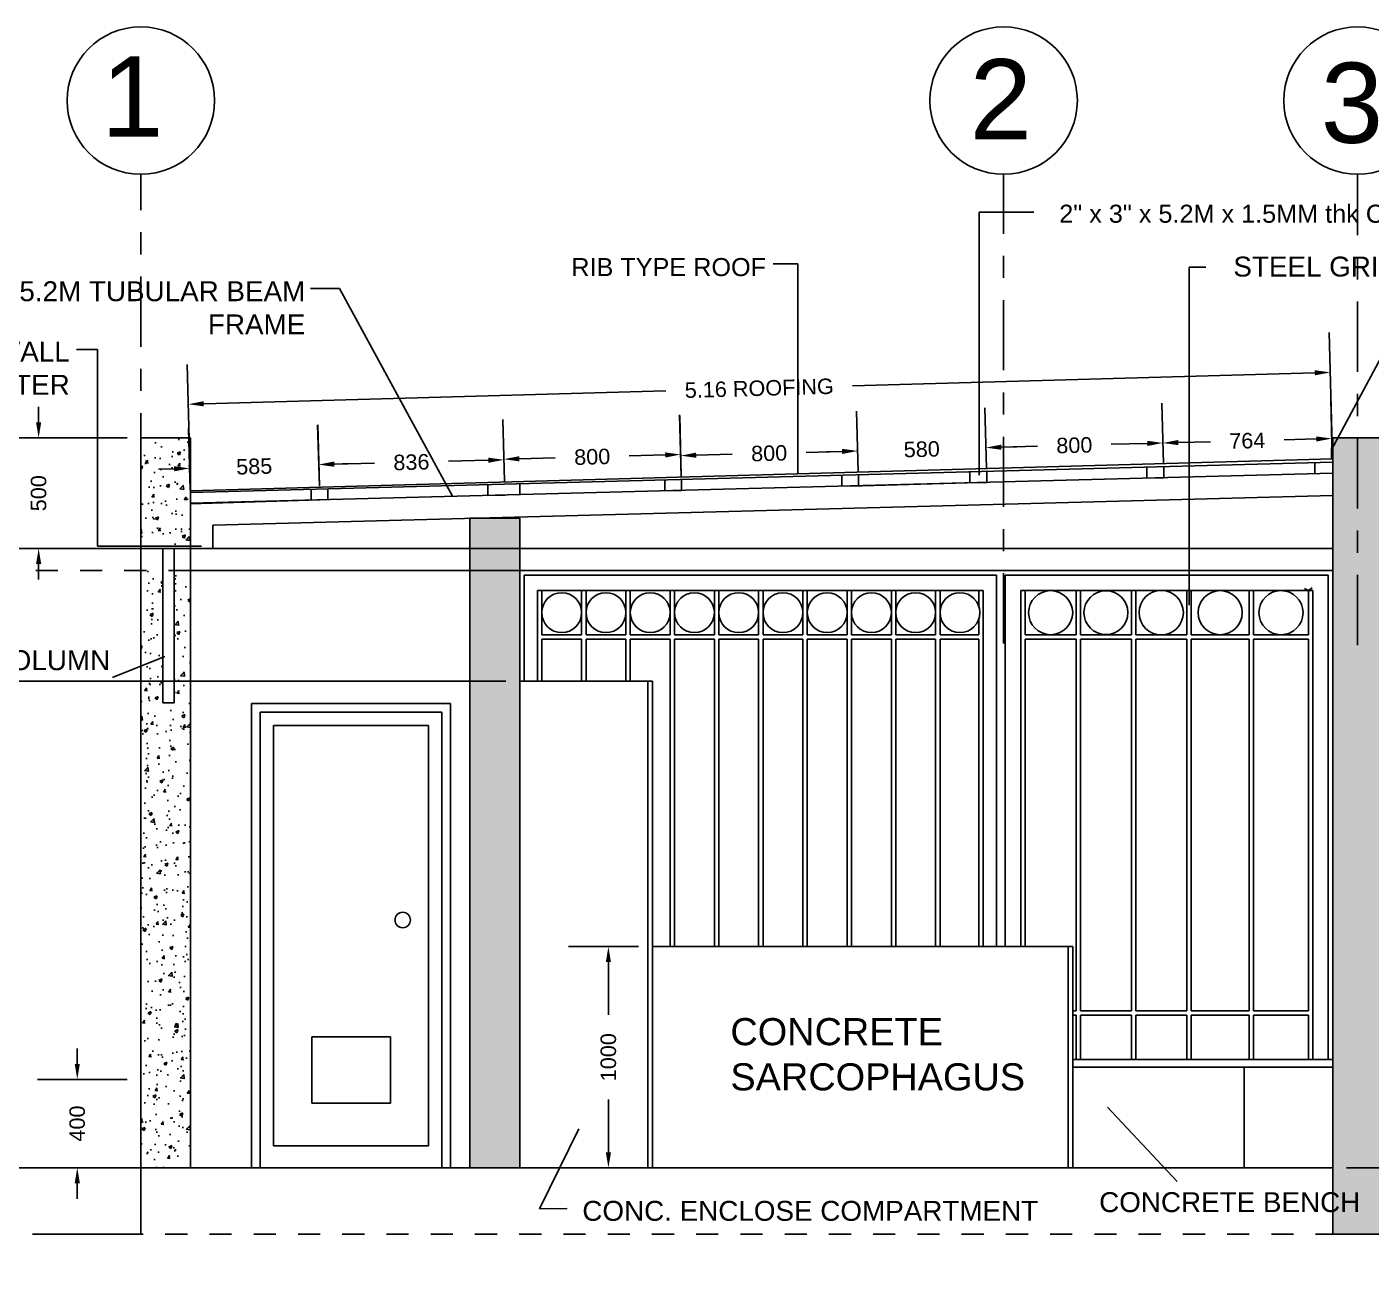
# Model space of a CAD drawing. Header units: metres. Extents: x 1997 to 2115, y 1081 to 1107.
# Drawn here: x 2092.32 to 2098.4, y 1100.62 to 1106.22 of the extents above; entities that cross this region are included whole.
import ezdxf

# ---------------------------------------------------------------- set-up
doc = ezdxf.new("R2010")
doc.units = ezdxf.units.M
doc.linetypes.add('CENTER', pattern=[50.8, 31.75, -6.35, 6.35, -6.35])
doc.linetypes.add('DASHED2', pattern=[9.525, 6.35, -3.175])
doc.styles.add('Annotative', font='arial.ttf')
doc.styles.get("Standard").update_dxf_attribs({"font": 'arial.ttf', "height": 20})
doc.dimstyles.get("Standard").update_dxf_attribs({"dimscale": 0, "dimtxt": 0.07, "dimasz": 0.07, "dimexe": 0.18, "dimexo": 0.0625, "dimgap": 0.09, "dimtad": 0, "dimdec": 0, "dimlfac": 1000, "dimrnd": 0.1, "dimzin": 0, "dimdsep": 46, "dimtxsty": 'Annotative', "dimcen": 0.09, "dimadec": 0, "dimazin": 0, "dimtfac": 1, "dimtdec": 0, "dimtix": 1, "dimtofl": 0, "dimtmove": 1, "dimatfit": 3, "dimfxl": 1, "dimtolj": 1, "dimtzin": 0, "dimarcsym": 0})
pattern_1 = [(50, (-15.29266, 7.6326), (0.145747735, -0.0127512684), [0.01524, -0.16764]), (355, (-15.29266, 7.6326), (-0.028194737, 0.152845476), [0.012192, -0.134112467]), (100.451445, (-15.28052, 7.63154), (0.117552998, 0.1400942015), [0.012952007, -0.142472196]), (46.1842, (-15.29266, 7.67325), (0.216863233, -0.033633862), [0.02286, -0.25146]), (96.635558, (-15.27459, 7.67044), (0.189923307, 0.1979409), [0.019428019, -0.213708487]), (351.184151, (-15.29266, 7.67325), (0.189923307, 0.1979409), [0.018287974, -0.201167786]), (21, (-15.27234, 7.66309), (0.121291513, -0.0818121585), [0.01524, -0.16764]), (326, (-15.27234, 7.66309), (0.049441623, 0.147350373), [0.012192, -0.134112]), (71.451445, (-15.26223, 7.65627), (0.1707331354, 0.065538215), [0.012952007, -0.14247195]), (37.5, (-15.29266, 7.632605), (0.0024708826, 0.0676440311), [0, -0.1324864, 0, -0.136144, 0, -0.13462]), (7.5, (-15.29266, 7.632605), (0.05345573, 0.0801444599), [0, -0.0776224, 0, -0.1294384, 0, -0.051308]), (327.5, (-15.337975, 7.632605), (0.1084724761, -0.0045829952), [0, -0.0508, 0, -0.158496, 0, -0.210312]), (317.5, (-15.35829, 7.63261), (0.118503345, 0.020341193), [0, -0.06604, 0, -0.1052576, 0, -0.149352])]

# ---------------------------------------------------------------- blocks, each defined once
blk = doc.blocks.new('*D45')
at = {"color": 0, "lineweight": -2, "ltscale": 0.01, "transparency": 16777216}
for p, q in [((2098.8558, 1101.1291), (2098.8558, 1101.1991)), ((2098.2884, 1101.0591), (2099.0358, 1101.0591)), ((2098.2884, 1100.7591), (2099.0358, 1100.7591)), ((2098.8558, 1100.6891), (2098.8558, 1100.6191))]:
    blk.add_line(p, q, dxfattribs=at)
at = {"color": 0, "ltscale": 0.01, "transparency": 16777216}
for points in [[(2098.8441, 1101.1291), (2098.8675, 1101.1291), (2098.8558, 1101.0591)], [(2098.8441, 1100.6891), (2098.8675, 1100.6891), (2098.8558, 1100.7591)]]:
    blk.add_solid(points, dxfattribs=at)
at = {"layer": 'Defpoints', "color": 0, "ltscale": 0.01, "transparency": 16777216}
for p in [(2098.2259, 1101.0591), (2098.2259, 1100.7591), (2098.8558, 1100.7591)]:
    blk.add_point(p, dxfattribs=at)
at = {"color": 0, "ltscale": 0.01, "transparency": 16777216, "insert": (2098.8558, 1100.9091), "char_height": 0.07, "attachment_point": 5, "rotation": 90, "style": 'Annotative'}
blk.add_mtext('\\A1;300', dxfattribs=at)
blk = doc.blocks.new('*D49')
at = {"color": 0, "lineweight": -2, "ltscale": 0.01, "transparency": 16777216}
for p, q in [((2092.3763, 1104.4291), (2092.3763, 1104.4991)), ((2092.7759, 1104.3591), (2092.1963, 1104.3591)), ((2092.7759, 1103.8591), (2092.1963, 1103.8591)), ((2092.3763, 1103.7891), (2092.3763, 1103.7191))]:
    blk.add_line(p, q, dxfattribs=at)
at = {"color": 0, "ltscale": 0.01, "transparency": 16777216}
for points in [[(2092.3647, 1104.4291), (2092.388, 1104.4291), (2092.3763, 1104.3591)], [(2092.3647, 1103.7891), (2092.388, 1103.7891), (2092.3763, 1103.8591)]]:
    blk.add_solid(points, dxfattribs=at)
at = {"layer": 'Defpoints', "color": 0, "ltscale": 0.01, "transparency": 16777216}
for p in [(2092.8384, 1104.3591), (2092.3763, 1103.8591), (2092.8384, 1103.8591)]:
    blk.add_point(p, dxfattribs=at)
at = {"color": 0, "ltscale": 0.01, "transparency": 16777216, "insert": (2092.3763, 1104.1091), "char_height": 0.07, "attachment_point": 5, "rotation": 90, "style": 'Annotative'}
blk.add_mtext('\\A1;500', dxfattribs=at)
blk = doc.blocks.new('*D50')
at = {"color": 0, "lineweight": -2, "ltscale": 0.01, "transparency": 16777216}
for p, q in [((2092.551, 1101.5291), (2092.551, 1101.5991)), ((2092.7759, 1101.4591), (2092.371, 1101.4591)), ((2092.7759, 1101.0591), (2092.371, 1101.0591)), ((2092.551, 1100.9891), (2092.551, 1100.9191))]:
    blk.add_line(p, q, dxfattribs=at)
at = {"color": 0, "ltscale": 0.01, "transparency": 16777216}
for points in [[(2092.5393, 1101.5291), (2092.5627, 1101.5291), (2092.551, 1101.4591)], [(2092.5393, 1100.9891), (2092.5627, 1100.9891), (2092.551, 1101.0591)]]:
    blk.add_solid(points, dxfattribs=at)
at = {"layer": 'Defpoints', "color": 0, "ltscale": 0.01, "transparency": 16777216}
for p in [(2092.551, 1101.4591), (2092.8384, 1101.4591), (2092.8384, 1101.0591)]:
    blk.add_point(p, dxfattribs=at)
at = {"color": 0, "ltscale": 0.01, "transparency": 16777216, "insert": (2092.551, 1101.2591), "char_height": 0.07, "attachment_point": 5, "rotation": 90, "style": 'Annotative'}
blk.add_mtext('\\A1;400', dxfattribs=at)
blk = doc.blocks.new('*D51')
at = {"color": 0, "lineweight": -2, "ltscale": 0.01, "transparency": 16777216}
for p, q in [((2095.0884, 1102.0591), (2094.7719, 1102.0591)), ((2094.9519, 1101.9891), (2094.9519, 1101.7502)), ((2094.9519, 1101.1291), (2094.9519, 1101.368)), ((2095.0884, 1101.0591), (2094.7719, 1101.0591))]:
    blk.add_line(p, q, dxfattribs=at)
at = {"color": 0, "ltscale": 0.01, "transparency": 16777216}
for points in [[(2094.9402, 1101.9891), (2094.9636, 1101.9891), (2094.9519, 1102.0591)], [(2094.9402, 1101.1291), (2094.9636, 1101.1291), (2094.9519, 1101.0591)]]:
    blk.add_solid(points, dxfattribs=at)
at = {"layer": 'Defpoints', "color": 0, "ltscale": 0.01, "transparency": 16777216}
for p in [(2094.9519, 1102.0591), (2095.1509, 1102.0591), (2095.1509, 1101.0591)]:
    blk.add_point(p, dxfattribs=at)
at = {"color": 0, "ltscale": 0.01, "transparency": 16777216, "insert": (2094.9519, 1101.5591), "char_height": 0.07, "attachment_point": 5, "rotation": 90, "style": 'Annotative'}
blk.add_mtext('\\A1;1000', dxfattribs=at)
blk = doc.blocks.new('*D52')
at = {"color": 0, "lineweight": -2, "ltscale": 0.01, "transparency": 16777216}
for p, q in [((2094.4884, 1103.2591), (2092.0389, 1103.2591)), ((2092.2189, 1103.1891), (2092.2189, 1102.3541)), ((2092.2189, 1101.1291), (2092.2189, 1101.9641)), ((2094.4884, 1101.0591), (2092.0389, 1101.0591))]:
    blk.add_line(p, q, dxfattribs=at)
at = {"color": 0, "ltscale": 0.01, "transparency": 16777216}
for points in [[(2092.2073, 1103.1891), (2092.2306, 1103.1891), (2092.2189, 1103.2591)], [(2092.2073, 1101.1291), (2092.2306, 1101.1291), (2092.2189, 1101.0591)]]:
    blk.add_solid(points, dxfattribs=at)
at = {"layer": 'Defpoints', "color": 0, "ltscale": 0.01, "transparency": 16777216}
for p in [(2092.2189, 1103.2591), (2094.5509, 1103.2591), (2094.5509, 1101.0591)]:
    blk.add_point(p, dxfattribs=at)
at = {"color": 0, "ltscale": 0.01, "transparency": 16777216, "insert": (2092.2189, 1102.1591), "char_height": 0.07, "attachment_point": 5, "rotation": 90, "style": 'Annotative'}
blk.add_mtext('\\A1;2200', dxfattribs=at)
blk = doc.blocks.new('*D53')
at = {"color": 0, "lineweight": -2, "ltscale": 0.01, "transparency": 16777216}
for p, q in [((2093.0616, 1104.1243), (2093.0534, 1104.4015)), ((2093.6458, 1104.1416), (2093.6376, 1104.4188)), ((2092.9887, 1104.2195), (2092.9188, 1104.2174)), ((2093.7129, 1104.2409), (2093.7829, 1104.243))]:
    blk.add_line(p, q, dxfattribs=at)
at = {"color": 0, "ltscale": 0.01, "transparency": 16777216}
for points in [[(2092.9884, 1104.2312), (2092.9891, 1104.2078), (2093.0587, 1104.2216)], [(2093.7125, 1104.2526), (2093.7132, 1104.2292), (2093.6429, 1104.2388)]]:
    blk.add_solid(points, dxfattribs=at)
at = {"layer": 'Defpoints', "color": 0, "ltscale": 0.01, "transparency": 16777216}
for p in [(2093.6429, 1104.2388), (2093.0634, 1104.0618), (2093.6476, 1104.0791)]:
    blk.add_point(p, dxfattribs=at)
at = {"color": 0, "ltscale": 0.01, "transparency": 16777216, "insert": (2093.3508, 1104.2302), "char_height": 0.07, "attachment_point": 5, "rotation": 1.69272, "style": 'Annotative'}
blk.add_mtext('\\A1;585', dxfattribs=at)
blk = doc.blocks.new('*D54')
at = {"color": 0, "lineweight": -2, "ltscale": 0.01, "transparency": 16777216}
for p, q in [((2093.646, 1104.1416), (2093.6387, 1104.4182)), ((2094.4816, 1104.1635), (2094.4743, 1104.4402)), ((2093.7134, 1104.2401), (2093.894, 1104.2449)), ((2094.4091, 1104.2584), (2094.2286, 1104.2537))]:
    blk.add_line(p, q, dxfattribs=at)
at = {"color": 0, "ltscale": 0.01, "transparency": 16777216}
for points in [[(2093.7131, 1104.2518), (2093.7137, 1104.2285), (2093.6435, 1104.2383)], [(2094.4088, 1104.27), (2094.4094, 1104.2467), (2094.4791, 1104.2602)]]:
    blk.add_solid(points, dxfattribs=at)
at = {"layer": 'Defpoints', "color": 0, "ltscale": 0.01, "transparency": 16777216}
for p in [(2094.4791, 1104.2602), (2094.4832, 1104.101), (2093.6476, 1104.0791)]:
    blk.add_point(p, dxfattribs=at)
at = {"color": 0, "ltscale": 0.01, "transparency": 16777216, "insert": (2094.0613, 1104.2493), "char_height": 0.07, "attachment_point": 5, "rotation": 1.50187, "style": 'Annotative'}
blk.add_mtext('\\A1;836', dxfattribs=at)
blk = doc.blocks.new('*D55')
at = {"color": 0, "lineweight": -2, "ltscale": 0.01, "transparency": 16777216}
for p, q in [((2095.2813, 1104.1844), (2095.274, 1104.4639)), ((2094.4816, 1104.1635), (2094.4743, 1104.443)), ((2095.2087, 1104.2821), (2095.046, 1104.2779)), ((2094.549, 1104.2649), (2094.7116, 1104.2691))]:
    blk.add_line(p, q, dxfattribs=at)
at = {"color": 0, "ltscale": 0.01, "transparency": 16777216}
for points in [[(2094.5487, 1104.2765), (2094.5493, 1104.2532), (2094.479, 1104.263)], [(2095.2084, 1104.2938), (2095.209, 1104.2705), (2095.2787, 1104.284)]]:
    blk.add_solid(points, dxfattribs=at)
at = {"layer": 'Defpoints', "color": 0, "ltscale": 0.01, "transparency": 16777216}
for p in [(2095.2787, 1104.284), (2094.4832, 1104.101), (2095.2829, 1104.122)]:
    blk.add_point(p, dxfattribs=at)
at = {"color": 0, "ltscale": 0.01, "transparency": 16777216, "insert": (2094.8788, 1104.2735), "char_height": 0.07, "attachment_point": 5, "rotation": 1.50187, "style": 'Annotative'}
blk.add_mtext('\\A1;800', dxfattribs=at)
blk = doc.blocks.new('*D56')
at = {"color": 0, "lineweight": -2, "ltscale": 0.01, "transparency": 16777216}
for p, q in [((2095.2813, 1104.1844), (2095.2741, 1104.4591)), ((2096.0809, 1104.2054), (2096.0737, 1104.48)), ((2095.3488, 1104.281), (2095.5114, 1104.2852)), ((2096.0084, 1104.2983), (2095.8458, 1104.294))]:
    blk.add_line(p, q, dxfattribs=at)
at = {"color": 0, "ltscale": 0.01, "transparency": 16777216}
for points in [[(2095.3485, 1104.2926), (2095.3491, 1104.2693), (2095.2788, 1104.2791)], [(2096.0081, 1104.3099), (2096.0087, 1104.2866), (2096.0784, 1104.3001)]]:
    blk.add_solid(points, dxfattribs=at)
at = {"layer": 'Defpoints', "color": 0, "ltscale": 0.01, "transparency": 16777216}
for p in [(2096.0784, 1104.3001), (2095.2829, 1104.122), (2096.0825, 1104.1429)]:
    blk.add_point(p, dxfattribs=at)
at = {"color": 0, "ltscale": 0.01, "transparency": 16777216, "insert": (2095.6786, 1104.2896), "char_height": 0.07, "attachment_point": 5, "rotation": 1.50187, "style": 'Annotative'}
blk.add_mtext('\\A1;800', dxfattribs=at)
blk = doc.blocks.new('*D57')
at = {"color": 0, "lineweight": -2, "ltscale": 0.01, "transparency": 16777216}
for p, q in [((2096.0809, 1104.2054), (2096.0737, 1104.48)), ((2096.6607, 1104.2206), (2096.6535, 1104.4952)), ((2096.0084, 1104.2983), (2095.9384, 1104.2964)), ((2096.7281, 1104.3171), (2096.7981, 1104.319))]:
    blk.add_line(p, q, dxfattribs=at)
at = {"color": 0, "ltscale": 0.01, "transparency": 16777216}
for points in [[(2096.0081, 1104.3099), (2096.0087, 1104.2866), (2096.0784, 1104.3001)], [(2096.7278, 1104.3288), (2096.7285, 1104.3055), (2096.6582, 1104.3153)]]:
    blk.add_solid(points, dxfattribs=at)
at = {"layer": 'Defpoints', "color": 0, "ltscale": 0.01, "transparency": 16777216}
for p in [(2096.6582, 1104.3153), (2096.6623, 1104.1581), (2096.0825, 1104.1429)]:
    blk.add_point(p, dxfattribs=at)
at = {"color": 0, "ltscale": 0.01, "transparency": 16777216, "insert": (2096.3683, 1104.3077), "char_height": 0.07, "attachment_point": 5, "rotation": 1.50187, "style": 'Annotative'}
blk.add_mtext('\\A1;580', dxfattribs=at)
blk = doc.blocks.new('*D58')
at = {"color": 0, "lineweight": -2, "ltscale": 0.01, "transparency": 16777216}
for p, q in [((2096.6607, 1104.2206), (2096.6535, 1104.4952)), ((2097.4605, 1104.2416), (2097.4533, 1104.5162)), ((2096.7281, 1104.3171), (2096.8909, 1104.3214)), ((2097.3881, 1104.3344), (2097.2253, 1104.3302))]:
    blk.add_line(p, q, dxfattribs=at)
at = {"color": 0, "ltscale": 0.01, "transparency": 16777216}
for points in [[(2097.3878, 1104.3461), (2097.3884, 1104.3228), (2097.458, 1104.3363)], [(2096.7278, 1104.3288), (2096.7285, 1104.3055), (2096.6582, 1104.3153)]]:
    blk.add_solid(points, dxfattribs=at)
at = {"layer": 'Defpoints', "color": 0, "ltscale": 0.01, "transparency": 16777216}
for p in [(2097.458, 1104.3363), (2096.6623, 1104.1581), (2097.4622, 1104.1791)]:
    blk.add_point(p, dxfattribs=at)
at = {"color": 0, "ltscale": 0.01, "transparency": 16777216, "insert": (2097.0581, 1104.3258), "char_height": 0.07, "attachment_point": 5, "rotation": 1.50187, "style": 'Annotative'}
blk.add_mtext('\\A1;800', dxfattribs=at)
blk = doc.blocks.new('*D59')
at = {"color": 0, "lineweight": -2, "ltscale": 0.01, "transparency": 16777216}
for p, q in [((2098.2243, 1104.2616), (2098.2171, 1104.5362)), ((2097.4605, 1104.2416), (2097.4533, 1104.5162)), ((2097.528, 1104.3381), (2097.6731, 1104.3419)), ((2098.1518, 1104.3544), (2098.0068, 1104.3506))]:
    blk.add_line(p, q, dxfattribs=at)
at = {"color": 0, "ltscale": 0.01, "transparency": 16777216}
for points in [[(2097.5277, 1104.3498), (2097.5283, 1104.3264), (2097.458, 1104.3363)], [(2098.1515, 1104.3661), (2098.1521, 1104.3428), (2098.2218, 1104.3563)]]:
    blk.add_solid(points, dxfattribs=at)
at = {"layer": 'Defpoints', "color": 0, "ltscale": 0.01, "transparency": 16777216}
for p in [(2098.2218, 1104.3563), (2097.4622, 1104.1791), (2098.2259, 1104.1991)]:
    blk.add_point(p, dxfattribs=at)
at = {"color": 0, "ltscale": 0.01, "transparency": 16777216, "insert": (2097.8399, 1104.3463), "char_height": 0.07, "attachment_point": 5, "rotation": 1.50187, "style": 'Annotative'}
blk.add_mtext('\\A1;764', dxfattribs=at)
blk = doc.blocks.new('*D60')
at = {"color": 0, "lineweight": -2, "ltscale": 0.01, "transparency": 16777216}
for p, q in [((2098.2242, 1104.3266), (2098.21, 1104.8354)), ((2093.0617, 1104.1827), (2093.0475, 1104.6915)), ((2098.145, 1104.6536), (2096.0554, 1104.5953)), ((2093.1225, 1104.5136), (2095.2121, 1104.5718))]:
    blk.add_line(p, q, dxfattribs=at)
at = {"color": 0, "ltscale": 0.01, "transparency": 16777216}
for points in [[(2098.1447, 1104.6652), (2098.1454, 1104.6419), (2098.215, 1104.6555)], [(2093.1222, 1104.5252), (2093.1228, 1104.5019), (2093.0525, 1104.5116)]]:
    blk.add_solid(points, dxfattribs=at)
at = {"layer": 'Defpoints', "color": 0, "ltscale": 0.01, "transparency": 16777216}
for p in [(2098.215, 1104.6555), (2098.2259, 1104.2641), (2093.0634, 1104.1202)]:
    blk.add_point(p, dxfattribs=at)
at = {"color": 0, "ltscale": 0.01, "transparency": 16777216, "insert": (2095.6338, 1104.5836), "char_height": 0.07, "attachment_point": 5, "rotation": 1.59667, "style": 'Annotative'}
blk.add_mtext('\\A1;5.16 ROOFING', dxfattribs=at)

msp = doc.modelspace()

# ---------------------------------------------------------------- hatches: boundary and pattern name
at = {"ltscale": 0.01, "true_color": 0xffffff}
h = msp.add_hatch(dxfattribs=at)
h.set_pattern_fill('AR-CONC', scale=0.0008)
h.set_pattern_definition([(50, (-46.50166, 7.6326), (0.145747735, -0.0127512684), [0.01524, -0.16764]), (355, (-46.50166, 7.6326), (-0.028194737, 0.152845476), [0.012192, -0.134112467]), (100.451445, (-46.48951, 7.63154), (0.117552998, 0.1400942015), [0.012952007, -0.142472196]), (46.1842, (-46.50166, 7.67325), (0.216863233, -0.033633862), [0.02286, -0.25146]), (96.635558, (-46.48358, 7.67044), (0.189923307, 0.1979409), [0.019428019, -0.213708487]), (351.184151, (-46.50166, 7.67325), (0.189923307, 0.1979409), [0.018287974, -0.201167786]), (21, (-46.48134, 7.66309), (0.121291513, -0.0818121585), [0.01524, -0.16764]), (326, (-46.48134, 7.66309), (0.049441623, 0.147350373), [0.012192, -0.134112]), (71.451445, (-46.47123, 7.65627), (0.1707331354, 0.065538215), [0.012952007, -0.14247195]), (37.5, (-46.501657, 7.632605), (0.0024708826, 0.0676440311), [0, -0.1324864, 0, -0.136144, 0, -0.13462]), (7.5, (-46.50166, 7.632605), (0.05345573, 0.0801444599), [0, -0.0776224, 0, -0.1294384, 0, -0.051308]), (327.5, (-46.54697, 7.632605), (0.1084724761, -0.0045829952), [0, -0.0508, 0, -0.158496, 0, -0.210312]), (317.5, (-46.56729, 7.63261), (0.118503345, 0.020341193), [0, -0.06604, 0, -0.1052576, 0, -0.149352])])
h.paths.add_polyline_path([(2093.0634, 1104.3043), (2093.0634, 1104.3591), (2092.8384, 1104.3591), (2092.8384, 1104.3043), (2092.8384, 1103.8703), (2093.0634, 1103.8703)])
h = msp.add_hatch(dxfattribs=at)
h.set_pattern_fill('AR-CONC', scale=0.0008)
h.set_pattern_definition(pattern_1)
h.paths.add_polyline_path([(2094.5509, 1103.7591), (2094.5509, 1103.9959), (2094.3259, 1103.9959), (2094.3259, 1101.0591), (2094.4384, 1101.0591), (2094.5509, 1101.0591)])
h.paths.add_polyline_path([(2098.4509, 1104.3043), (2098.4509, 1104.3591), (2098.2259, 1104.3591), (2098.2259, 1104.2791), (2098.2259, 1100.7591), (2098.4509, 1100.7591)])
h = msp.add_hatch(dxfattribs=at)
h.set_pattern_fill('AR-CONC', scale=0.0008)
h.set_pattern_definition(pattern_1)
h.paths.add_polyline_path([(2093.0634, 1102.8591), (2093.0634, 1103.7591), (2092.9884, 1103.7591), (2092.9884, 1103.1607), (2092.9384, 1103.1607), (2092.9384, 1103.3673), (2092.8384, 1103.3276), (2092.8384, 1101.0591), (2093.0634, 1101.0591)])
h.paths.add_polyline_path([(2092.9384, 1103.7591), (2092.8384, 1103.7591), (2092.8384, 1103.3276), (2092.9384, 1103.3673)], flags=17)

# ---------------------------------------------------------------- linework, layer by layer
at = {"linetype": 'CENTER', "ltscale": 0.01}
for p, q in [((2092.8384, 1103.5366), (2092.8384, 1105.5511)), ((2096.7384, 1103.4298), (2096.7384, 1105.5511)), ((2098.3384, 1103.4228), (2098.3384, 1105.5511))]:
    msp.add_line(p, q, dxfattribs=at)
at = {"ltscale": 0.01}
for p, q in [((2096.6278, 1104.1906), (2096.6278, 1105.3799)), ((2096.6278, 1105.3799), (2096.8752, 1105.3799)), ((2095.6969, 1105.1469), (2095.8079, 1105.1469)), ((2095.8079, 1105.1469), (2095.8079, 1104.2011)), ((2097.5774, 1103.6027), (2097.5774, 1105.1314)), ((2097.5774, 1105.1314), (2097.652, 1105.1314)), ((2093.6057, 1105.0353), (2093.7359, 1105.0353)), ((2093.7359, 1105.0353), (2094.2468, 1104.0951)), ((2092.6421, 1104.7597), (2092.547, 1104.7597)), ((2092.6421, 1103.8703), (2092.6421, 1104.7597)), ((2098.2219, 1104.3084), (2098.4539, 1104.7415)), ((2092.8384, 1104.3591), (2093.0634, 1104.3591)), ((2098.4509, 1104.3591), (2098.2259, 1104.3591)), ((2098.2259, 1104.3591), (2098.2259, 1104.3043)), ((2098.2259, 1104.3591), (2098.2259, 1104.2791)), ((2092.8384, 1104.3043), (2092.8384, 1100.7591)), ((2093.0634, 1101.0591), (2093.0634, 1104.3043)), ((2098.2209, 1104.264), (2098.2209, 1104.314)), ((2098.2209, 1104.314), (2098.2259, 1104.314)), ((2098.2259, 1104.3043), (2098.2259, 1100.7591)), ((2098.2259, 1104.2791), (2098.2259, 1104.1991)), ((2093.0634, 1104.1202), (2098.2259, 1104.2641)), ((2098.2259, 1104.2491), (2093.0634, 1104.1117)), ((2097.3863, 1104.1771), (2097.3863, 1104.2268)), ((2097.4622, 1104.2288), (2097.4622, 1104.1791)), ((2098.1459, 1104.1991), (2098.1459, 1104.247)), ((2098.2259, 1104.2641), (2098.2209, 1104.264)), ((2098.2259, 1104.2491), (2098.2259, 1104.2641)), ((2098.2259, 1104.2491), (2098.2259, 1104.1991)), ((2093.0634, 1104.0638), (2098.2259, 1104.1991)), ((2095.207, 1104.12), (2095.207, 1104.1688)), ((2095.2829, 1104.1708), (2095.2829, 1104.122)), ((2095.8079, 1104.2011), (2095.8056, 1104.2028)), ((2095.8079, 1104.2011), (2095.8101, 1104.2037)), ((2096.0066, 1104.1409), (2096.0066, 1104.19)), ((2096.6264, 1104.1572), (2096.0466, 1104.1416)), ((2096.0825, 1104.1921), (2096.0825, 1104.1429)), ((2096.5864, 1104.1561), (2096.5864, 1104.2055)), ((2096.6623, 1104.1581), (2096.5864, 1104.1561)), ((2096.6623, 1104.2075), (2096.6623, 1104.1581)), ((2097.4622, 1104.1791), (2097.3863, 1104.1771)), ((2097.4263, 1104.1782), (2097.3863, 1104.1771)), ((2098.2259, 1104.1991), (2098.2259, 1104.0991)), ((2098.2259, 1104.0991), (2093.1634, 1103.9651)), ((2093.6076, 1104.078), (2093.6076, 1104.1262)), ((2093.6835, 1104.1282), (2093.6835, 1104.08)), ((2094.4073, 1104.099), (2094.4073, 1104.1475)), ((2094.4832, 1104.101), (2094.4073, 1104.099)), ((2094.5509, 1104.1485), (2094.5509, 1104.1513)), ((2094.5509, 1104.1028), (2094.5509, 1104.1485)), ((2095.2829, 1104.122), (2095.207, 1104.12)), ((2096.0825, 1104.1429), (2096.0066, 1104.1409)), ((2096.0466, 1104.1416), (2096.0466, 1104.142)), ((2093.6476, 1104.0791), (2093.0634, 1104.0618)), ((2093.6835, 1104.08), (2093.6076, 1104.078)), ((2094.3259, 1103.9959), (2094.3259, 1101.0591)), ((2094.5509, 1103.9959), (2094.3259, 1103.9959)), ((2094.5509, 1101.0591), (2094.5509, 1103.9959)), ((2093.1634, 1103.9651), (2093.1634, 1103.8591)), ((2098.2259, 1103.7591), (2098.2259, 1103.9591)), ((2093.1125, 1103.8703), (2092.6421, 1103.8703)), ((2094.5509, 1103.8591), (2092.8384, 1103.8591)), ((2092.9384, 1103.8591), (2093.0634, 1103.8591)), ((2092.9384, 1103.8591), (2092.9384, 1103.1607)), ((2092.9884, 1103.1607), (2092.9884, 1103.8591)), ((2093.0634, 1103.8591), (2093.1134, 1103.8591)), ((2093.0634, 1103.8591), (2093.1634, 1103.8591)), ((2098.2259, 1103.8591), (2094.5509, 1103.8591)), ((2093.0634, 1103.7591), (2094.3259, 1103.7591)), ((2094.3259, 1103.7591), (2094.575, 1103.7591)), ((2094.5509, 1103.7591), (2098.2259, 1103.7591)), ((2094.5509, 1103.7591), (2094.5509, 1101.0591)), ((2096.7259, 1103.7591), (2094.5509, 1103.7591)), ((2096.7059, 1103.7391), (2094.5709, 1103.7391)), ((2094.5709, 1103.7391), (2094.5709, 1103.6691)), ((2094.6309, 1103.7591), (2094.6509, 1103.7591)), ((2094.6409, 1103.7591), (2094.7409, 1103.7591)), ((2094.8309, 1103.7591), (2094.8509, 1103.7591)), ((2095.0309, 1103.7591), (2095.0509, 1103.7591)), ((2095.2309, 1103.7591), (2095.2509, 1103.7591)), ((2095.4309, 1103.7591), (2095.4509, 1103.7591)), ((2095.6309, 1103.7591), (2095.6509, 1103.7591)), ((2095.8309, 1103.7591), (2095.8509, 1103.7591)), ((2096.0309, 1103.7591), (2096.0509, 1103.7591)), ((2096.2309, 1103.7591), (2096.2509, 1103.7591)), ((2096.4309, 1103.7591), (2096.4509, 1103.7591)), ((2096.6259, 1103.7591), (2096.6459, 1103.7591)), ((2096.7059, 1102.0591), (2096.7059, 1103.7391)), ((2098.2259, 1103.7591), (2096.7259, 1103.7591)), ((2096.7459, 1103.7391), (2096.7459, 1102.0591)), ((2098.2059, 1103.7391), (2096.7459, 1103.7391)), ((2098.2059, 1103.7391), (2098.2059, 1101.5491)), ((2098.2259, 1101.1591), (2098.2259, 1103.7591)), ((2094.5709, 1103.6691), (2094.5709, 1103.2591)), ((2094.5709, 1103.6691), (2094.5709, 1103.5691)), ((2096.6459, 1103.6691), (2094.6309, 1103.6691)), ((2094.6309, 1103.6691), (2094.6309, 1103.2591)), ((2094.6509, 1103.6691), (2094.6509, 1103.4691)), ((2094.8309, 1103.6691), (2094.8309, 1103.4691)), ((2094.8509, 1103.6691), (2094.8509, 1103.4691)), ((2095.0309, 1103.6691), (2095.0309, 1103.4691)), ((2095.0509, 1103.6691), (2095.0509, 1103.4691)), ((2095.2309, 1103.6691), (2095.2309, 1103.4691)), ((2095.2509, 1103.6691), (2095.2509, 1103.4691)), ((2095.4309, 1103.6691), (2095.4309, 1103.4691)), ((2095.4509, 1103.6691), (2095.4509, 1103.4691)), ((2095.6309, 1103.6691), (2095.6309, 1103.4691)), ((2095.6509, 1103.6691), (2095.6509, 1103.4691)), ((2095.8309, 1103.6691), (2095.8309, 1103.4691)), ((2095.8509, 1103.6691), (2095.8509, 1103.4691)), ((2096.0309, 1103.6691), (2096.0309, 1103.4691)), ((2096.0509, 1103.6691), (2096.0509, 1103.4691)), ((2096.2309, 1103.6691), (2096.2309, 1103.4691)), ((2096.2509, 1103.6691), (2096.2509, 1103.4691)), ((2096.4309, 1103.6691), (2096.4309, 1103.4691)), ((2096.4509, 1103.6691), (2096.4509, 1103.4691)), ((2096.6259, 1103.6691), (2096.6259, 1103.5987)), ((2096.6459, 1103.6691), (2096.6459, 1102.0591)), ((2098.1359, 1103.6691), (2096.8159, 1103.6691)), ((2096.8159, 1103.6691), (2096.8159, 1102.0591)), ((2096.8359, 1103.6691), (2096.8359, 1103.4691)), ((2096.8359, 1103.6691), (2096.9509, 1103.6691)), ((2096.8359, 1103.6691), (2096.8359, 1103.5691)), ((2096.9509, 1103.6691), (2096.9509, 1103.6688)), ((2097.0659, 1103.6691), (2097.0659, 1103.4691)), ((2097.0859, 1103.6691), (2097.0859, 1103.4691)), ((2097.0859, 1103.6691), (2097.2009, 1103.6691)), ((2097.2009, 1103.6691), (2097.2009, 1103.6686)), ((2097.3159, 1103.6691), (2097.3159, 1103.4691)), ((2097.3359, 1103.6691), (2097.3359, 1103.4691)), ((2097.5659, 1103.6691), (2097.5659, 1103.4691)), ((2097.5859, 1103.6691), (2097.5859, 1103.4691)), ((2097.5859, 1103.6691), (2097.7173, 1103.6691)), ((2097.7173, 1103.6691), (2097.7173, 1103.6688)), ((2097.8487, 1103.6691), (2097.8487, 1103.4691)), ((2097.8687, 1103.6691), (2097.8687, 1103.4691)), ((2097.9923, 1103.6689), (2097.9923, 1103.6691)), ((2098.1159, 1103.6691), (2098.0978, 1103.6781)), ((2098.1159, 1103.6691), (2098.1329, 1103.6814)), ((2098.1159, 1103.4691), (2098.1159, 1103.6691)), ((2098.1359, 1103.4491), (2098.1359, 1103.6691)), ((2096.6259, 1103.5395), (2096.6259, 1103.4691)), ((2094.6509, 1103.4691), (2094.8309, 1103.4691)), ((2094.8309, 1103.4491), (2094.6509, 1103.4491)), ((2094.6509, 1103.4491), (2094.6509, 1103.2591)), ((2094.8309, 1103.4491), (2094.8309, 1103.2591)), ((2094.8509, 1103.4691), (2095.0309, 1103.4691)), ((2095.0309, 1103.4491), (2094.8509, 1103.4491)), ((2094.8509, 1103.4491), (2094.8509, 1103.2591)), ((2095.0309, 1103.4491), (2095.0309, 1103.2591)), ((2095.0509, 1103.4691), (2095.2309, 1103.4691)), ((2095.2309, 1103.4491), (2095.0509, 1103.4491)), ((2095.0509, 1103.4491), (2095.0509, 1103.2591)), ((2095.2309, 1103.4491), (2095.2309, 1102.0591)), ((2095.2509, 1103.4691), (2095.4309, 1103.4691)), ((2095.2509, 1103.4491), (2095.2509, 1102.0591)), ((2095.4309, 1103.4491), (2095.2509, 1103.4491)), ((2095.4309, 1103.4491), (2095.4309, 1102.0591)), ((2095.4509, 1103.4691), (2095.6309, 1103.4691)), ((2095.4509, 1103.4491), (2095.4509, 1102.0591)), ((2095.6309, 1103.4491), (2095.4509, 1103.4491)), ((2095.6309, 1103.4491), (2095.6309, 1102.0591)), ((2095.6509, 1103.4691), (2095.8309, 1103.4691)), ((2095.6509, 1103.4491), (2095.6509, 1102.0591)), ((2095.8309, 1103.4491), (2095.6509, 1103.4491)), ((2095.8309, 1103.4491), (2095.8309, 1102.0591)), ((2095.8509, 1103.4691), (2096.0309, 1103.4691)), ((2095.8509, 1103.4491), (2095.8509, 1102.0591)), ((2096.0309, 1103.4491), (2095.8509, 1103.4491)), ((2096.0309, 1103.4491), (2096.0309, 1102.0591)), ((2096.0509, 1103.4691), (2096.2309, 1103.4691)), ((2096.0509, 1103.4491), (2096.0509, 1102.0591)), ((2096.2309, 1103.4491), (2096.0509, 1103.4491)), ((2096.2309, 1103.4491), (2096.2309, 1102.0591)), ((2096.2509, 1103.4691), (2096.4309, 1103.4691)), ((2096.2509, 1103.4491), (2096.2509, 1102.0591)), ((2096.4309, 1103.4491), (2096.2509, 1103.4491)), ((2096.4309, 1103.4491), (2096.4309, 1102.0591)), ((2096.4509, 1103.4691), (2096.6259, 1103.4691)), ((2096.4509, 1103.4491), (2096.4509, 1102.0591)), ((2096.6259, 1103.4491), (2096.4509, 1103.4491)), ((2096.6259, 1103.4491), (2096.6259, 1102.0591)), ((2096.7059, 1103.4691), (2096.7059, 1103.4491)), ((2097.0659, 1103.4691), (2096.8359, 1103.4691)), ((2096.8359, 1103.4491), (2096.8359, 1102.0591)), ((2096.8359, 1103.4491), (2097.0659, 1103.4491)), ((2096.9509, 1103.4694), (2096.9509, 1103.4691)), ((2096.9509, 1103.4691), (2097.0659, 1103.4691)), ((2097.0659, 1103.4491), (2097.0659, 1101.7691)), ((2097.3159, 1103.4691), (2097.0859, 1103.4691)), ((2097.0859, 1103.4691), (2097.1809, 1103.4691)), ((2097.0859, 1103.4491), (2097.0859, 1101.7691)), ((2097.0859, 1103.4491), (2097.3159, 1103.4491)), ((2097.2009, 1103.4697), (2097.2009, 1103.4691)), ((2097.3159, 1103.4491), (2097.3159, 1101.7691)), ((2097.5659, 1103.4691), (2097.3359, 1103.4691)), ((2097.3359, 1103.4691), (2097.4509, 1103.4691)), ((2097.3359, 1103.4491), (2097.3359, 1101.7691)), ((2097.3359, 1103.4491), (2097.5659, 1103.4491)), ((2097.5659, 1103.4491), (2097.5659, 1101.7691)), ((2097.8487, 1103.4691), (2097.5859, 1103.4691)), ((2097.5859, 1103.4491), (2097.5859, 1101.7691)), ((2097.5859, 1103.4491), (2097.8487, 1103.4491)), ((2097.7173, 1103.4694), (2097.7173, 1103.4691)), ((2097.8487, 1103.4491), (2097.8487, 1101.7691)), ((2097.9923, 1103.4691), (2097.8687, 1103.4691)), ((2097.8687, 1103.4691), (2097.9923, 1103.4691)), ((2097.8687, 1103.4491), (2097.8687, 1101.7691)), ((2097.8687, 1103.4491), (2098.1159, 1103.4491)), ((2097.9923, 1103.4691), (2097.9923, 1103.4693)), ((2097.9923, 1103.4691), (2098.1159, 1103.4691)), ((2098.1159, 1101.7691), (2098.1159, 1103.4491)), ((2098.1359, 1103.4491), (2098.1359, 1101.5491)), ((2092.947, 1103.3707), (2092.7095, 1103.2764)), ((2094.5509, 1103.2591), (2095.1509, 1103.2591)), ((2094.6309, 1103.2591), (2094.5709, 1103.2591)), ((2094.8309, 1103.2591), (2094.6509, 1103.2591)), ((2095.0309, 1103.2591), (2094.8509, 1103.2591)), ((2095.1509, 1103.2591), (2095.1309, 1103.2591)), ((2095.1309, 1103.2591), (2095.1309, 1101.0591)), ((2095.1509, 1103.2591), (2095.1509, 1101.0591)), ((2092.9384, 1103.1607), (2092.9884, 1103.1607)), ((2093.3384, 1101.0591), (2093.3384, 1103.1591)), ((2093.3384, 1103.1591), (2094.2384, 1103.1591)), ((2094.2384, 1103.1591), (2094.2384, 1101.0591)), ((2093.3784, 1101.0591), (2093.3784, 1103.1191)), ((2093.3784, 1103.1191), (2094.1984, 1103.1191)), ((2094.1384, 1103.0591), (2093.4384, 1103.0591)), ((2093.4384, 1103.0591), (2093.4384, 1101.1591)), ((2094.1384, 1101.1591), (2094.1384, 1103.0591)), ((2094.1984, 1103.1191), (2094.1984, 1101.0591)), ((2093.0634, 1101.0591), (2093.0634, 1102.8591)), ((2095.2309, 1102.0591), (2095.1509, 1102.0591)), ((2096.8359, 1102.0591), (2095.1509, 1102.0591)), ((2095.4309, 1102.0591), (2095.2509, 1102.0591)), ((2095.6309, 1102.0591), (2095.4509, 1102.0591)), ((2095.8309, 1102.0591), (2095.6509, 1102.0591)), ((2096.0309, 1102.0591), (2095.8509, 1102.0591)), ((2096.2309, 1102.0591), (2096.0509, 1102.0591)), ((2096.4309, 1102.0591), (2096.2509, 1102.0591)), ((2096.6259, 1102.0591), (2096.4509, 1102.0591)), ((2096.7059, 1102.0591), (2096.6459, 1102.0591)), ((2096.8159, 1102.0591), (2096.7459, 1102.0591)), ((2097.0509, 1102.0591), (2096.8359, 1102.0591)), ((2097.0509, 1102.0591), (2097.0309, 1102.0591)), ((2097.0309, 1102.0591), (2097.0309, 1101.0591)), ((2097.0509, 1101.7691), (2097.0509, 1102.0591)), ((2097.0509, 1102.0591), (2097.0509, 1101.0591)), ((2097.0659, 1101.7691), (2097.0509, 1101.7691)), ((2097.0509, 1101.6991), (2097.0509, 1101.7491)), ((2097.0509, 1101.7491), (2097.0659, 1101.7491)), ((2097.0659, 1101.7491), (2097.0659, 1101.5491)), ((2097.3159, 1101.7691), (2097.0859, 1101.7691)), ((2097.0859, 1101.7491), (2097.0859, 1101.5491)), ((2097.0859, 1101.7491), (2097.3159, 1101.7491)), ((2097.3159, 1101.7491), (2097.3159, 1101.5491)), ((2097.5659, 1101.7691), (2097.3359, 1101.7691)), ((2097.3359, 1101.7491), (2097.3359, 1101.5491)), ((2097.3359, 1101.7491), (2097.5659, 1101.7491)), ((2097.5659, 1101.7491), (2097.5659, 1101.5491)), ((2097.8487, 1101.7691), (2097.5859, 1101.7691)), ((2097.5859, 1101.7491), (2097.5859, 1101.5491)), ((2097.5859, 1101.7491), (2097.8487, 1101.7491)), ((2097.8487, 1101.7491), (2097.8487, 1101.5491)), ((2098.1159, 1101.7691), (2097.8687, 1101.7691)), ((2097.8687, 1101.7491), (2097.8687, 1101.5491)), ((2097.8687, 1101.7491), (2098.1159, 1101.7491)), ((2098.1159, 1101.5491), (2098.1159, 1101.7491)), ((2097.0509, 1101.5491), (2097.0509, 1101.6991)), ((2098.2059, 1101.6791), (2098.2059, 1101.6991)), ((2093.6118, 1101.6515), (2093.9669, 1101.6515)), ((2093.6118, 1101.6515), (2093.6118, 1101.3515)), ((2093.9669, 1101.3515), (2093.9669, 1101.6515)), ((2098.2059, 1101.5491), (2097.0509, 1101.5491)), ((2097.0509, 1101.5491), (2097.0509, 1101.5137)), ((2098.2259, 1101.5491), (2098.2059, 1101.5491)), ((2098.2259, 1101.5137), (2098.2259, 1101.5491)), ((2097.0509, 1101.5137), (2098.2259, 1101.5137)), ((2097.8259, 1101.0591), (2097.8259, 1101.5137)), ((2098.2259, 1101.0591), (2098.2259, 1101.4591)), ((2093.3384, 1101.3798), (2093.3384, 1101.0591)), ((2093.6118, 1101.3515), (2093.9669, 1101.3515)), ((2097.2083, 1101.333), (2097.5222, 1100.9972)), ((2094.8184, 1101.2352), (2094.6397, 1100.8734)), ((2093.4384, 1101.1591), (2094.1384, 1101.1591)), ((2094.5509, 1101.0591), (2092.8384, 1101.0591)), ((2094.4384, 1101.0591), (2094.2384, 1101.0591)), ((2094.5509, 1101.0591), (2094.4384, 1101.0591)), ((2094.5509, 1101.0591), (2096.7259, 1101.0591)), ((2096.7259, 1101.0591), (2098.2259, 1101.0591)), ((2098.2259, 1101.0591), (2097.8259, 1101.0591)), ((2094.6397, 1100.8734), (2094.7657, 1100.8757)), ((2092.8384, 1100.7591), (2092.3592, 1100.7591)), ((2098.2259, 1100.7591), (2098.4509, 1100.7591))]:
    msp.add_line(p, q, dxfattribs=at)
at = {"linetype": 'DASHED2', "ltscale": 0.01}
for p, q in [((2092.7348, 1104.3591), (2088.5488, 1104.3591)), ((2093.0634, 1104.3591), (2093.0634, 1104.3043)), ((2092.8384, 1103.8591), (2088.5488, 1103.8591)), ((2092.8384, 1103.8591), (2092.9384, 1103.8591)), ((2093.0634, 1103.7591), (2088.5488, 1103.7591)), ((2088.5488, 1101.0591), (2092.8384, 1101.0591)), ((2088.5488, 1100.7591), (2098.2259, 1100.7591))]:
    msp.add_line(p, q, dxfattribs=at)
at = {"ltscale": 0.01}
for centre, radius in [((2092.8384, 1105.8844), 0.3333), ((2096.7384, 1105.8844), 0.3333), ((2098.3384, 1105.8844), 0.3333), ((2096.9509, 1103.5691), 0.0997), ((2097.2009, 1103.5691), 0.0994), ((2097.4509, 1103.5691), 0.1002), ((2097.7173, 1103.5691), 0.0997), ((2097.9923, 1103.5691), 0.0998), ((2094.7409, 1103.5691), 0.09), ((2094.9409, 1103.5691), 0.09), ((2095.1409, 1103.5691), 0.09), ((2095.3409, 1103.5691), 0.09), ((2095.5409, 1103.5691), 0.09), ((2095.7409, 1103.5691), 0.09), ((2095.9409, 1103.5691), 0.09), ((2096.1409, 1103.5691), 0.09), ((2096.3409, 1103.5691), 0.09), ((2096.5409, 1103.5691), 0.09), ((2094.022, 1102.1795), 0.0347)]:
    msp.add_circle(centre, radius, dxfattribs=at)

# ---------------------------------------------------------------- texts
at = {"linetype": 'Continuous', "ltscale": 10}
for s, width, gutter_width, heights, insert, char_height, attachment_point in [('1', 2.448751, 1.813, [0.6153], (2092.9406, 1105.7216), 0.3626, 9), ('2', 2.448751, 1.813, [0.6153], (2096.8664, 1105.7093), 0.3626, 9), ('3', 2.448751, 1.813, [0.6153], (2098.4539, 1105.6881), 0.3626, 9), ('2" x 3" x 5.2M x 1.5MM thk C-PURLINS @800MM O.C', 2.994301, 0.2933, [0.6246], (2099.7518, 1105.4136), 0.0816, 3), ('RIB TYPE ROOF', 1.363954, 0.2933, [0.3067], (2095.6645, 1105.1724), 0.0816, 3), ('STEEL GRILLS PROTECTION ( VERIFY @ SITE)', 3.647843, 0.2933, [0.4128], (2100.6009, 1105.1789), 0.09, 3), ('4" x 4" x 5.2M TUBULAR BEAM FRAME', 1.800256, 0.2933, [0.3067], (2093.5817, 1105.0674), 0.09, 3), ('.8MM thk WALL FLASHING GUTTER', 1.363954, 0.2933, [0.3067], (2092.517, 1104.7944), 0.09, 3), ('2" PVC DOWNSPOUT FLASHED TO CONC. COLUMN', 3.375604, 0.2933, [0.4798], (2092.6996, 1103.3993), 0.09, 3), ('CONCRETE SARCOPHAGUS', 1.465974, 0.6129, [0.4738], (2095.5034, 1101.736), 0.122581, 1), ('CONCRETE BENCH', 1.363954, 0.2933, [0.3067], (2098.3507, 1100.9488), 0.09, 3), ('CONC. ENCLOSE COMPARTMENT', 2.328315, 0.2933, [0.882], (2096.8945, 1100.9095), 0.09, 3)]:
    msp.add_mtext_dynamic_manual_height_columns(s, width=width, gutter_width=gutter_width, heights=heights, dxfattribs=dict(at, insert=insert, char_height=char_height, attachment_point=attachment_point))

# ---------------------------------------------------------------- dimensions: what is measured, and where the dimension line sits
at = {"ltscale": 0.01}
dim = msp.add_aligned_dim(p1=(2093.0634, 1104.1202), p2=(2098.2259, 1104.2641), distance=0.3916, text='5.16 ROOFING', dimstyle='Standard', override={"dimscale": 1}, dxfattribs=at)
dim.commit()
dim.dimension.update_dxf_attribs({"geometry": '*D60', "text_midpoint": (2095.6338, 1104.5836)})
for p1, p2, distance, picture, middle in [((2097.4622, 1104.1791), (2098.2259, 1104.1991), 0.1572, '*D59', (2097.8399, 1104.3463)), ((2094.4832, 1104.101), (2095.2829, 1104.122), 0.1621, '*D55', (2094.8788, 1104.2735)), ((2095.2829, 1104.122), (2096.0825, 1104.1429), 0.1572, '*D56', (2095.6786, 1104.2896)), ((2096.0825, 1104.1429), (2096.6623, 1104.1581), 0.1572, '*D57', (2096.3683, 1104.3077)), ((2096.6623, 1104.1581), (2097.4622, 1104.1791), 0.1572, '*D58', (2097.0581, 1104.3258)), ((2093.0634, 1104.0618), (2093.6476, 1104.0791), 0.1598, '*D53', (2093.3508, 1104.2302)), ((2093.6476, 1104.0791), (2094.4832, 1104.101), 0.1593, '*D54', (2094.0613, 1104.2493))]:
    dim = msp.add_aligned_dim(p1=p1, p2=p2, distance=distance, dimstyle='Standard', override={"dimscale": 1}, dxfattribs=at)
    dim.commit()
    dim.dimension.update_dxf_attribs({"geometry": picture, "text_midpoint": middle})
for base, p1, p2, picture, middle in [((2092.3763, 1103.8591), (2092.8384, 1104.3591), (2092.8384, 1103.8591), '*D49', (2092.3763, 1104.1091)), ((2092.2189, 1103.2591), (2094.5509, 1101.0591), (2094.5509, 1103.2591), '*D52', (2092.2189, 1102.1591)), ((2094.9519, 1102.0591), (2095.1509, 1101.0591), (2095.1509, 1102.0591), '*D51', (2094.9519, 1101.5591)), ((2092.551, 1101.4591), (2092.8384, 1101.0591), (2092.8384, 1101.4591), '*D50', (2092.551, 1101.2591)), ((2098.8558, 1100.7591), (2098.2259, 1101.0591), (2098.2259, 1100.7591), '*D45', (2098.8558, 1100.9091))]:
    dim = msp.add_linear_dim(base=base, p1=p1, p2=p2, angle=90, dimstyle='Standard', override={"dimscale": 1}, dxfattribs=at)
    dim.commit()
    dim.dimension.update_dxf_attribs({"geometry": picture, "text_midpoint": middle})

doc.saveas('drawing.dxf')
